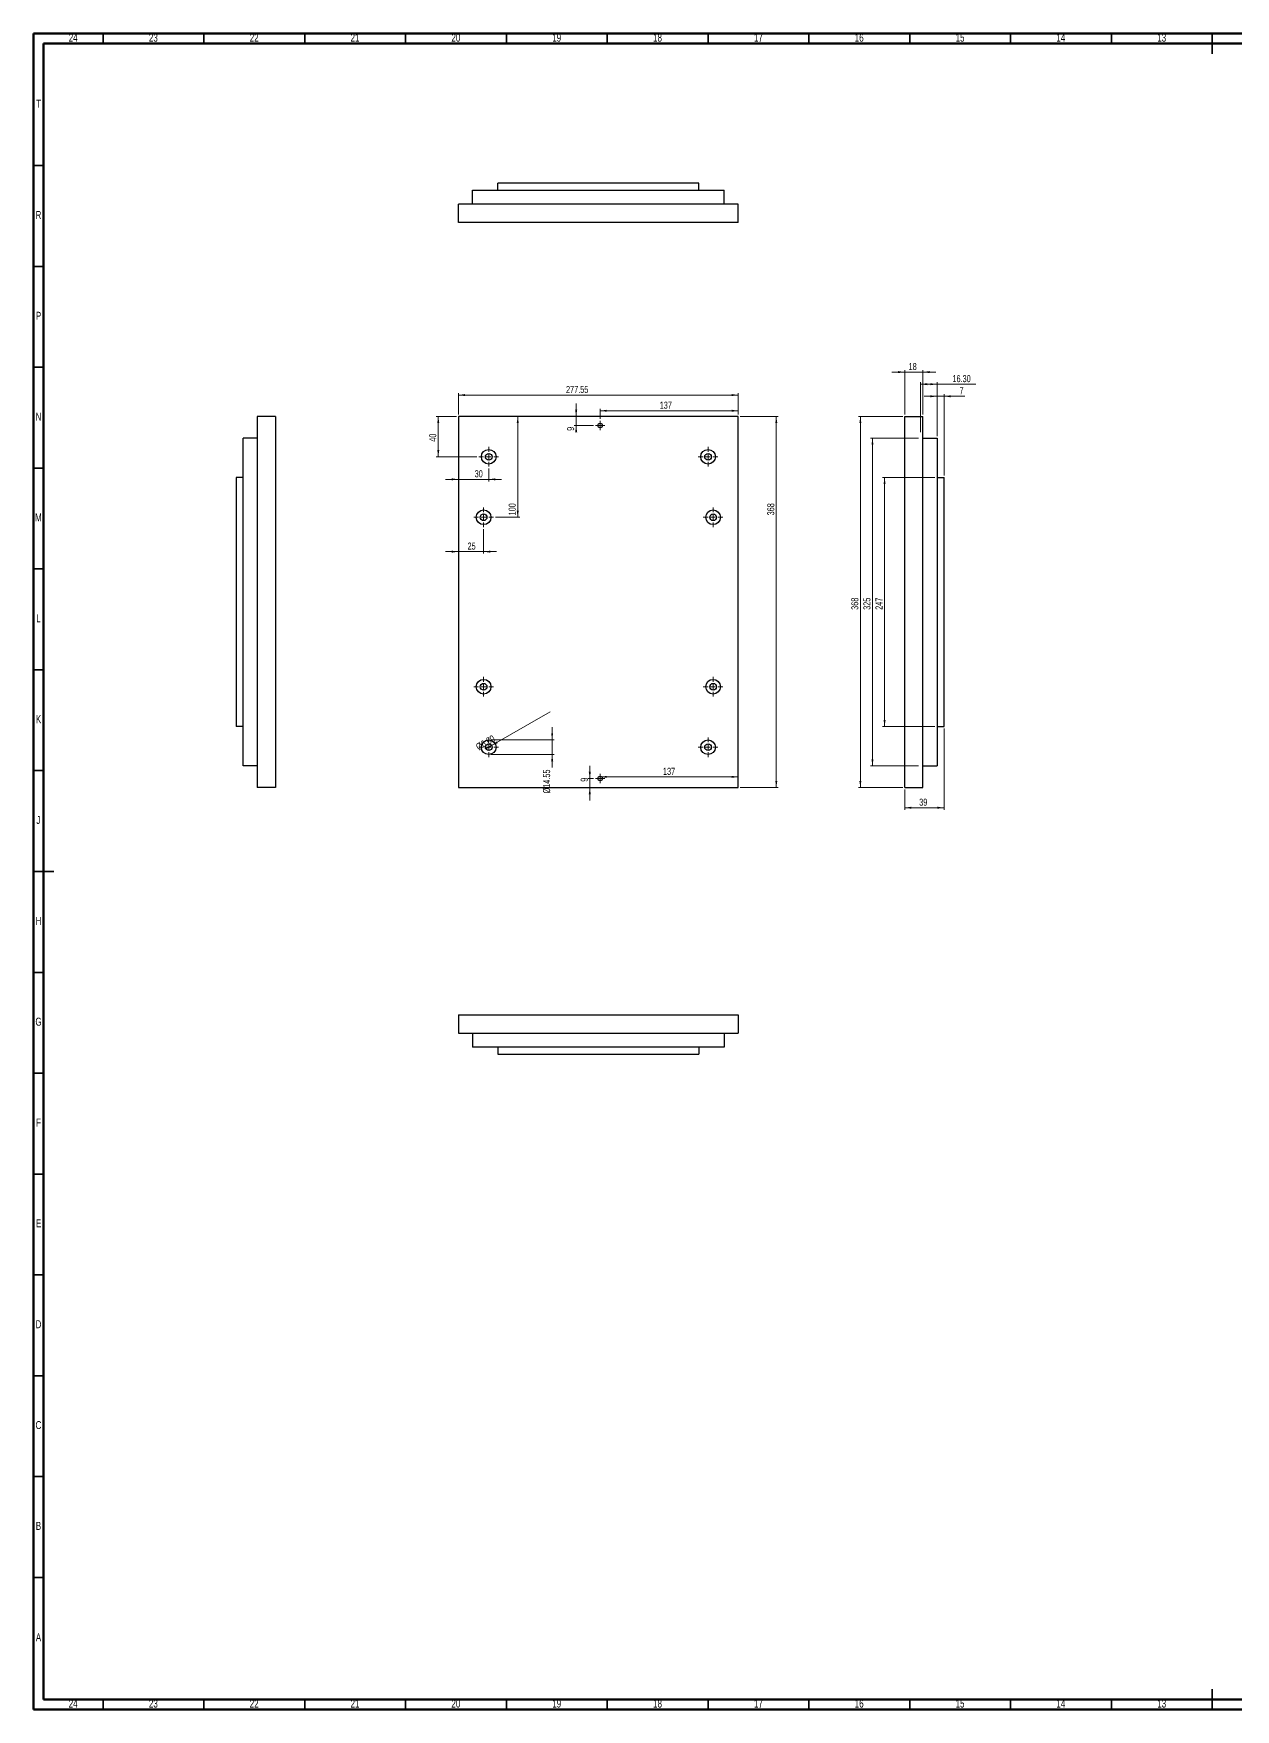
# Model space of a CAD drawing. Header units: millimetres. Extents: x 15 to 1184, y 5 to 836.
# Drawn here: x 15 to 611, y 5 to 836 of the extents above; entities that cross this region are included whole.
import ezdxf

# ---------------------------------------------------------------- set-up
doc = ezdxf.new("R2010")
doc.units = ezdxf.units.MM
doc.styles.add('SLDTEXTSTYLE0', font='TXT', dxfattribs={"width": 0.75})
doc.dimstyles.new('SLDDIMSTYLE0', dxfattribs={"dimtxt": 3.5, "dimasz": 3.302, "dimexe": 0, "dimexo": 0.0625, "dimgap": 0.875, "dimtad": 1, "dimlfac": 2, "dimrnd": 1e-09, "dimzin": 12, "dimdsep": 46, "dimtxsty": 'SLDTEXTSTYLE0', "dimsah": 1, "dimcen": 0.09, "dimadec": 0, "dimazin": 3, "dimtfac": 1, "dimtofl": 0, "dimtmove": 0, "dimatfit": 3, "dimfxl": 0, "dimfrac": 2, "dimtolj": 1, "dimtzin": 12, "dimarcsym": 0})
doc.dimstyles.new('SLDDIMSTYLE1', dxfattribs={"dimtxt": 3.5, "dimasz": 3.302, "dimexe": 0, "dimexo": 0.0625, "dimgap": 0.875, "dimtad": 1, "dimlfac": 2, "dimrnd": 1e-09, "dimzin": 12, "dimdsep": 46, "dimtxsty": 'SLDTEXTSTYLE0', "dimsah": 1, "dimcen": 0.09, "dimadec": 0, "dimazin": 3, "dimtfac": 1, "dimtmove": 0, "dimatfit": 0, "dimfxl": 0, "dimfrac": 2, "dimtolj": 1, "dimtzin": 12, "dimarcsym": 0})
doc.dimstyles.new('SLDDIMSTYLE2', dxfattribs={"dimtxt": 3.5, "dimasz": 3.302, "dimexe": 0, "dimexo": 0.0625, "dimgap": 0.875, "dimtad": 1, "dimlfac": 2, "dimrnd": 1e-09, "dimzin": 4, "dimdsep": 46, "dimtxsty": 'SLDTEXTSTYLE0', "dimblk1": 'NONE', "dimsah": 1, "dimcen": 0, "dimadec": 0, "dimazin": 1, "dimtfac": 1, "dimtmove": 0, "dimatfit": 3, "dimldrblk": 'NONE', "dimfxl": 0, "dimfrac": 2, "dimtolj": 1, "dimtzin": 12, "dimarcsym": 0})
doc.dimstyles.new('SLDDIMSTYLE3', dxfattribs={"dimtxt": 3.5, "dimasz": 3.302, "dimexe": 0, "dimexo": 0.0625, "dimgap": 0.875, "dimtad": 1, "dimlfac": 2, "dimrnd": 1e-09, "dimzin": 4, "dimdsep": 46, "dimtxsty": 'SLDTEXTSTYLE0', "dimsah": 1, "dimcen": 0.09, "dimadec": 0, "dimazin": 1, "dimtfac": 1, "dimtofl": 0, "dimtmove": 0, "dimatfit": 3, "dimfxl": 0, "dimfrac": 2, "dimtolj": 1, "dimtzin": 12, "dimarcsym": 0})

# ---------------------------------------------------------------- blocks, each defined once
blk = doc.blocks.new('_D')
at = {"color": 7, "linetype": 'Continuous', "lineweight": 18}
for p, q in [((225.7, 647.12), (225.7, 657.73)), ((364.48, 656.73), (225.7, 656.73)), ((364.48, 647.12), (364.48, 657.73))]:
    blk.add_line(p, q, dxfattribs=at)
for points in [[(225.7, 656.73), (229, 656.23), (229, 657.24)], [(364.48, 656.73), (361.17, 657.24), (361.17, 656.23)]]:
    blk.add_solid(points, dxfattribs=at)
at = {"color": 7, "linetype": 'Continuous', "lineweight": 18, "insert": (279.04, 661.25), "char_height": 3.5, "attachment_point": 1, "style": 'SLDTEXTSTYLE0'}
blk.add_mtext('277.55', dxfattribs=at)
blk = doc.blocks.new('_D_1')
at = {"color": 7, "linetype": 'Continuous', "lineweight": 18}
for p, q in [((365.48, 646.12), (384.31, 646.12)), ((383.31, 462.12), (383.31, 646.12)), ((365.48, 462.12), (384.31, 462.12))]:
    blk.add_line(p, q, dxfattribs=at)
for points in [[(383.31, 646.12), (382.8, 642.82), (383.82, 642.82)], [(383.31, 462.12), (383.82, 465.42), (382.8, 465.42)]]:
    blk.add_solid(points, dxfattribs=at)
at = {"color": 7, "linetype": 'Continuous', "lineweight": 18, "insert": (378.8, 597.06), "char_height": 3.5, "attachment_point": 1, "rotation": 90, "style": 'SLDTEXTSTYLE0'}
blk.add_mtext('368', dxfattribs=at)
blk = doc.blocks.new('_D_2')
at = {"color": 7, "linetype": 'Continuous', "lineweight": 18}
for p, q in [((295.98, 467.41), (364.48, 467.41)), ((364.48, 463.12), (364.48, 468.41))]:
    blk.add_line(p, q, dxfattribs=at)
for points in [[(295.98, 467.41), (299.28, 466.91), (299.28, 467.92)], [(364.48, 467.41), (361.17, 467.92), (361.17, 466.91)]]:
    blk.add_solid(points, dxfattribs=at)
at = {"color": 7, "linetype": 'Continuous', "lineweight": 18, "insert": (327.12, 471.93), "char_height": 3.5, "attachment_point": 1, "style": 'SLDTEXTSTYLE0'}
blk.add_mtext('137', dxfattribs=at)
blk = doc.blocks.new('_D_3')
at = {"color": 7, "linetype": 'Continuous', "lineweight": 18}
for p, q in [((292.6, 466.62), (289.83, 466.62)), ((290.83, 466.62), (290.83, 472.97)), ((290.83, 466.62), (290.83, 462.12)), ((290.83, 462.12), (290.83, 455.77))]:
    blk.add_line(p, q, dxfattribs=at)
for points in [[(290.83, 466.62), (291.34, 469.92), (290.32, 469.92)], [(290.83, 462.12), (290.32, 458.82), (291.34, 458.82)]]:
    blk.add_solid(points, dxfattribs=at)
at = {"color": 7, "linetype": 'Continuous', "lineweight": 18, "insert": (286.32, 465), "char_height": 3.5, "attachment_point": 1, "rotation": 90, "style": 'SLDTEXTSTYLE0'}
blk.add_mtext('9', dxfattribs=at)
blk = doc.blocks.new('_D_4')
at = {"color": 7, "linetype": 'Continuous', "lineweight": 18}
for p, q in [((284.07, 646.12), (284.07, 652.47)), ((292.6, 641.62), (283.07, 641.62)), ((284.07, 641.62), (284.07, 646.12)), ((284.07, 641.62), (284.07, 638.99))]:
    blk.add_line(p, q, dxfattribs=at)
for points in [[(284.07, 646.12), (284.58, 649.42), (283.56, 649.42)], [(284.07, 641.62), (283.56, 638.32), (284.58, 638.32)]]:
    blk.add_solid(points, dxfattribs=at)
at = {"color": 7, "linetype": 'Continuous', "lineweight": 18, "insert": (279.56, 638.99), "char_height": 3.5, "attachment_point": 1, "rotation": 90, "style": 'SLDTEXTSTYLE0'}
blk.add_mtext('9', dxfattribs=at)
blk = doc.blocks.new('_D_5')
at = {"color": 7, "linetype": 'Continuous', "lineweight": 18}
for p, q in [((224.7, 646.12), (214.7, 646.12)), ((215.7, 626.12), (215.7, 646.12)), ((234.81, 626.12), (214.7, 626.12))]:
    blk.add_line(p, q, dxfattribs=at)
for points in [[(215.7, 646.12), (215.19, 642.82), (216.21, 642.82)], [(215.7, 626.12), (216.21, 629.42), (215.19, 629.42)]]:
    blk.add_solid(points, dxfattribs=at)
at = {"color": 7, "linetype": 'Continuous', "lineweight": 18, "insert": (211.19, 633.61), "char_height": 3.5, "attachment_point": 1, "rotation": 90, "style": 'SLDTEXTSTYLE0'}
blk.add_mtext('40', dxfattribs=at)
blk = doc.blocks.new('_D_6')
at = {"color": 7, "linetype": 'Continuous', "lineweight": 18}
for p, q in [((225.7, 614.94), (219.35, 614.94)), ((240.7, 614.94), (225.7, 614.94)), ((240.7, 620.24), (240.7, 613.94)), ((240.7, 614.94), (247.05, 614.94))]:
    blk.add_line(p, q, dxfattribs=at)
for points in [[(225.7, 614.94), (222.4, 615.45), (222.4, 614.44)], [(240.7, 614.94), (244, 614.44), (244, 615.45)]]:
    blk.add_solid(points, dxfattribs=at)
at = {"color": 7, "linetype": 'Continuous', "lineweight": 18, "insert": (233.75, 619.46), "char_height": 3.5, "attachment_point": 1, "style": 'SLDTEXTSTYLE0'}
blk.add_mtext('30', dxfattribs=at)
blk = doc.blocks.new('_D_7')
at = {"color": 7, "linetype": 'Continuous', "lineweight": 18}
for p, q in [((238.2, 590.24), (238.2, 578.1)), ((225.7, 579.1), (219.35, 579.1)), ((238.2, 579.1), (225.7, 579.1)), ((238.2, 579.1), (244.55, 579.1))]:
    blk.add_line(p, q, dxfattribs=at)
for points in [[(225.7, 579.1), (222.4, 579.6), (222.4, 578.59)], [(238.2, 579.1), (241.5, 578.59), (241.5, 579.6)]]:
    blk.add_solid(points, dxfattribs=at)
at = {"color": 7, "linetype": 'Continuous', "lineweight": 18, "insert": (230.22, 583.61), "char_height": 3.5, "attachment_point": 1, "style": 'SLDTEXTSTYLE0'}
blk.add_mtext('25', dxfattribs=at)
blk = doc.blocks.new('_D_8')
at = {"color": 7, "linetype": 'Continuous', "lineweight": 18}
for p, q in [((255.11, 596.12), (255.11, 646.12)), ((244.09, 596.12), (256.11, 596.12))]:
    blk.add_line(p, q, dxfattribs=at)
for points in [[(255.11, 646.12), (254.6, 642.82), (255.62, 642.82)], [(255.11, 596.12), (255.62, 599.42), (254.6, 599.42)]]:
    blk.add_solid(points, dxfattribs=at)
at = {"color": 7, "linetype": 'Continuous', "lineweight": 18, "insert": (250.6, 597.06), "char_height": 3.5, "attachment_point": 1, "rotation": 90, "style": 'SLDTEXTSTYLE0'}
blk.add_mtext('100', dxfattribs=at)
blk = doc.blocks.new('_D_9')
at = {"color": 7, "linetype": 'Continuous', "lineweight": 18}
for p, q in [((295.98, 645), (295.98, 649.95)), ((295.98, 648.95), (364.48, 648.95)), ((364.48, 647.12), (364.48, 649.95))]:
    blk.add_line(p, q, dxfattribs=at)
for points in [[(295.98, 648.95), (299.28, 648.44), (299.28, 649.46)], [(364.48, 648.95), (361.17, 649.46), (361.17, 648.44)]]:
    blk.add_solid(points, dxfattribs=at)
at = {"color": 7, "linetype": 'Continuous', "lineweight": 18, "insert": (325.49, 653.46), "char_height": 3.5, "attachment_point": 1, "style": 'SLDTEXTSTYLE0'}
blk.add_mtext('137', dxfattribs=at)
blk = doc.blocks.new('_D_10')
at = {"color": 7, "linetype": 'Continuous', "lineweight": 18}
for p, q in [((272.17, 485.76), (272.17, 492.11)), ((241.7, 485.76), (273.17, 485.76)), ((272.17, 485.76), (272.17, 478.49)), ((241.7, 478.49), (273.17, 478.49)), ((272.17, 478.49), (272.17, 472.14))]:
    blk.add_line(p, q, dxfattribs=at)
for points in [[(272.17, 485.76), (272.68, 489.06), (271.67, 489.06)], [(272.17, 478.49), (271.67, 475.18), (272.68, 475.18)]]:
    blk.add_solid(points, dxfattribs=at)
at = {"color": 7, "linetype": 'Continuous', "lineweight": 18, "insert": (267.66, 459.19), "char_height": 3.5, "attachment_point": 1, "rotation": 90, "style": 'SLDTEXTSTYLE0'}
blk.add_mtext('%%c14.55', dxfattribs=at)
blk = doc.blocks.new('_D_11')
at = {"color": 7, "linetype": 'Continuous', "lineweight": 18}
for q in [(271.11, 499.68), (239.27, 481.3)]:
    blk.add_line((242.13, 482.95), q, dxfattribs=at)
blk.add_solid([(242.13, 482.95), (245.24, 484.16), (244.73, 485.04)], dxfattribs=at)
at = {"color": 7, "linetype": 'Continuous', "lineweight": 18, "insert": (233.92, 483.42), "char_height": 3.5, "attachment_point": 1, "rotation": 30, "style": 'SLDTEXTSTYLE0'}
blk.add_mtext('%%c6.60', dxfattribs=at)
blk = doc.blocks.new('_None')
blk = doc.blocks.new('SW_CENTERMARKSYMBOL_0')
at = {"color": 0, "linetype": 'Continuous', "lineweight": 0}
for p, q in [((-2.5, 0), (-4.88675, 0)), ((0, 0), (-1.25, 0)), ((0, 2.5), (0, 4.88675)), ((0, 0), (0, 1.25)), ((0, 0), (0, -1.25)), ((0, 0), (1.25, 0)), ((2.5, 0), (4.88675, 0)), ((0, -2.5), (0, -4.88675))]:
    blk.add_line(p, q, dxfattribs=at)
blk = doc.blocks.new('SW_CENTERMARKSYMBOL_1')
at = {"color": 0, "linetype": 'Continuous', "lineweight": 0}
for p, q in [((-2.5, 0), (-4.88675, 0)), ((0, 0), (-1.25, 0)), ((0, 2.5), (0, 4.88675)), ((0, 0), (0, 1.25)), ((0, 0), (0, -1.25)), ((0, 0), (1.25, 0)), ((2.5, 0), (4.88675, 0)), ((0, -2.5), (0, -4.88675))]:
    blk.add_line(p, q, dxfattribs=at)
blk = doc.blocks.new('SW_CENTERMARKSYMBOL_2')
at = {"color": 0, "linetype": 'Continuous', "lineweight": 0}
for p, q in [((-2.5, 0), (-4.88675, 0)), ((0, 0), (-1.25, 0)), ((0, 2.5), (0, 4.88675)), ((0, 0), (0, 1.25)), ((0, 0), (0, -1.25)), ((0, 0), (1.25, 0)), ((2.5, 0), (4.88675, 0)), ((0, -2.5), (0, -4.88675))]:
    blk.add_line(p, q, dxfattribs=at)
blk = doc.blocks.new('SW_CENTERMARKSYMBOL_3')
at = {"color": 0, "linetype": 'Continuous', "lineweight": 0}
for p, q in [((-2.5, 0), (-4.88675, 0)), ((0, 0), (-1.25, 0)), ((0, 2.5), (0, 4.88675)), ((0, 0), (0, 1.25)), ((0, 0), (0, -1.25)), ((0, 0), (1.25, 0)), ((2.5, 0), (4.88675, 0)), ((0, -2.5), (0, -4.88675))]:
    blk.add_line(p, q, dxfattribs=at)
blk = doc.blocks.new('SW_CENTERMARKSYMBOL_4')
at = {"color": 0, "linetype": 'Continuous', "lineweight": 0}
for p, q in [((-2.5, 0), (-4.88675, 0)), ((0, 0), (-1.25, 0)), ((0, 2.5), (0, 4.88675)), ((0, 0), (0, 1.25)), ((0, 0), (0, -1.25)), ((0, 0), (1.25, 0)), ((2.5, 0), (4.88675, 0)), ((0, -2.5), (0, -4.88675))]:
    blk.add_line(p, q, dxfattribs=at)
blk = doc.blocks.new('SW_CENTERMARKSYMBOL_5')
at = {"color": 0, "linetype": 'Continuous', "lineweight": 0}
for p, q in [((-2.5, 0), (-4.88675, 0)), ((0, 0), (-1.25, 0)), ((0, 2.5), (0, 4.88675)), ((0, 0), (0, 1.25)), ((0, 0), (0, -1.25)), ((0, 0), (1.25, 0)), ((2.5, 0), (4.88675, 0)), ((0, -2.5), (0, -4.88675))]:
    blk.add_line(p, q, dxfattribs=at)
blk = doc.blocks.new('SW_CENTERMARKSYMBOL_6')
at = {"color": 0, "linetype": 'Continuous', "lineweight": 0}
for p, q in [((-2.5, 0), (-4.88675, 0)), ((0, 0), (-1.25, 0)), ((0, 2.5), (0, 4.88675)), ((0, 0), (0, 1.25)), ((0, 0), (0, -1.25)), ((0, 0), (1.25, 0)), ((2.5, 0), (4.88675, 0)), ((0, -2.5), (0, -4.88675))]:
    blk.add_line(p, q, dxfattribs=at)
blk = doc.blocks.new('SW_CENTERMARKSYMBOL_7')
at = {"color": 0, "linetype": 'Continuous', "lineweight": 0}
for p, q in [((-2.5, 0), (-4.88675, 0)), ((0, 0), (-1.25, 0)), ((0, 2.5), (0, 4.88675)), ((0, 0), (0, 1.25)), ((0, 0), (0, -1.25)), ((0, 0), (1.25, 0)), ((2.5, 0), (4.88675, 0)), ((0, -2.5), (0, -4.88675))]:
    blk.add_line(p, q, dxfattribs=at)
blk = doc.blocks.new('SW_CENTERMARKSYMBOL_8')
at = {"color": 0, "linetype": 'Continuous', "lineweight": 0}
for p, q in [((-1.25, 0), (-2.375, 0)), ((0, 0), (-1.25, 0)), ((0, 1.25), (0, 2.375)), ((0, 0), (0, 1.25)), ((0, 0), (0, -1.25)), ((0, 0), (1.25, 0)), ((1.25, 0), (2.375, 0)), ((0, -1.25), (0, -2.375))]:
    blk.add_line(p, q, dxfattribs=at)
blk = doc.blocks.new('SW_CENTERMARKSYMBOL_9')
at = {"color": 0, "linetype": 'Continuous', "lineweight": 0}
for p, q in [((-1.25, 0), (-2.375, 0)), ((0, 0), (-1.25, 0)), ((0, 1.25), (0, 2.375)), ((0, 0), (0, 1.25)), ((0, 0), (0, -1.25)), ((0, 0), (1.25, 0)), ((1.25, 0), (2.375, 0)), ((0, -1.25), (0, -2.375))]:
    blk.add_line(p, q, dxfattribs=at)
blk = doc.blocks.new('_D_12')
at = {"color": 7, "linetype": 'Continuous', "lineweight": 18}
for p, q in [((447, 668.12), (440.65, 668.12)), ((447, 647.12), (447, 669.12)), ((447, 668.12), (456, 668.12)), ((456, 647.12), (456, 669.12)), ((456, 668.12), (462.35, 668.12))]:
    blk.add_line(p, q, dxfattribs=at)
for points in [[(447, 668.12), (443.7, 668.63), (443.7, 667.61)], [(456, 668.12), (459.31, 667.61), (459.31, 668.63)]]:
    blk.add_solid(points, dxfattribs=at)
at = {"color": 7, "linetype": 'Continuous', "lineweight": 18, "insert": (448.92, 672.63), "char_height": 3.5, "attachment_point": 1, "style": 'SLDTEXTSTYLE0'}
blk.add_mtext('18', dxfattribs=at)
blk = doc.blocks.new('_D_13')
at = {"color": 7, "linetype": 'Continuous', "lineweight": 18}
for p, q in [((454.85, 638.37), (454.85, 663.12)), ((454.85, 662.12), (463, 662.12)), ((463, 636.37), (463, 663.12)), ((463, 662.12), (482.28, 662.12))]:
    blk.add_line(p, q, dxfattribs=at)
for points in [[(454.85, 662.12), (458.16, 661.61), (458.16, 662.63)], [(463, 662.12), (459.7, 662.63), (459.7, 661.61)]]:
    blk.add_solid(points, dxfattribs=at)
at = {"color": 7, "linetype": 'Continuous', "lineweight": 18, "insert": (470.65, 666.63), "char_height": 3.5, "attachment_point": 1, "style": 'SLDTEXTSTYLE0'}
blk.add_mtext('16.30', dxfattribs=at)
blk = doc.blocks.new('_D_14')
at = {"color": 7, "linetype": 'Continuous', "lineweight": 18}
for p, q in [((463, 636.37), (463, 657.12)), ((466.5, 616.87), (466.5, 657.12)), ((463, 656.12), (456.65, 656.12)), ((463, 656.12), (466.5, 656.12)), ((466.5, 656.12), (476.73, 656.12))]:
    blk.add_line(p, q, dxfattribs=at)
for points in [[(463, 656.12), (459.7, 656.63), (459.7, 655.61)], [(466.5, 656.12), (469.81, 655.61), (469.81, 656.63)]]:
    blk.add_solid(points, dxfattribs=at)
at = {"color": 7, "linetype": 'Continuous', "lineweight": 18, "insert": (474.15, 660.63), "char_height": 3.5, "attachment_point": 1, "style": 'SLDTEXTSTYLE0'}
blk.add_mtext('7', dxfattribs=at)
blk = doc.blocks.new('_D_15')
at = {"color": 7, "linetype": 'Continuous', "lineweight": 18}
for p, q in [((466.5, 491.37), (466.5, 451.12)), ((447, 461.12), (447, 451.12)), ((447, 452.12), (466.5, 452.12))]:
    blk.add_line(p, q, dxfattribs=at)
for points in [[(447, 452.12), (450.31, 451.61), (450.31, 452.63)], [(466.5, 452.12), (463.2, 452.63), (463.2, 451.61)]]:
    blk.add_solid(points, dxfattribs=at)
at = {"color": 7, "linetype": 'Continuous', "lineweight": 18, "insert": (454.17, 456.63), "char_height": 3.5, "attachment_point": 1, "style": 'SLDTEXTSTYLE0'}
blk.add_mtext('39', dxfattribs=at)
blk = doc.blocks.new('_D_16')
at = {"color": 7, "linetype": 'Continuous', "lineweight": 18}
for p, q in [((446, 646.12), (424, 646.12)), ((425, 462.12), (425, 646.12)), ((446, 462.12), (424, 462.12))]:
    blk.add_line(p, q, dxfattribs=at)
for points in [[(425, 646.12), (424.5, 642.82), (425.51, 642.82)], [(425, 462.12), (425.51, 465.42), (424.5, 465.42)]]:
    blk.add_solid(points, dxfattribs=at)
at = {"color": 7, "linetype": 'Continuous', "lineweight": 18, "insert": (420.49, 550.24), "char_height": 3.5, "attachment_point": 1, "rotation": 90, "style": 'SLDTEXTSTYLE0'}
blk.add_mtext('368', dxfattribs=at)
blk = doc.blocks.new('_D_17')
at = {"color": 7, "linetype": 'Continuous', "lineweight": 18}
for p, q in [((453.85, 635.37), (430, 635.37)), ((431, 635.37), (431, 472.87)), ((453.85, 472.87), (430, 472.87))]:
    blk.add_line(p, q, dxfattribs=at)
for points in [[(431, 635.37), (430.5, 632.07), (431.51, 632.07)], [(431, 472.87), (431.51, 476.17), (430.5, 476.17)]]:
    blk.add_solid(points, dxfattribs=at)
at = {"color": 7, "linetype": 'Continuous', "lineweight": 18, "insert": (426.49, 550.24), "char_height": 3.5, "attachment_point": 1, "rotation": 90, "style": 'SLDTEXTSTYLE0'}
blk.add_mtext('325', dxfattribs=at)
blk = doc.blocks.new('_D_18')
at = {"color": 7, "linetype": 'Continuous', "lineweight": 18}
for p, q in [((462, 615.87), (436, 615.87)), ((437, 492.37), (437, 615.87)), ((462, 492.37), (436, 492.37))]:
    blk.add_line(p, q, dxfattribs=at)
for points in [[(437, 615.87), (436.5, 612.57), (437.51, 612.57)], [(437, 492.37), (437.51, 495.67), (436.5, 495.67)]]:
    blk.add_solid(points, dxfattribs=at)
at = {"color": 7, "linetype": 'Continuous', "lineweight": 18, "insert": (432.49, 550.24), "char_height": 3.5, "attachment_point": 1, "rotation": 90, "style": 'SLDTEXTSTYLE0'}
blk.add_mtext('247', dxfattribs=at)

msp = doc.modelspace()

# ---------------------------------------------------------------- linework, layer by layer
at = {"color": 7, "linetype": 'Continuous', "lineweight": 70}
for p, q in [((15, 5), (15, 836)), ((15, 836), (1184, 836)), ((20, 10), (20, 831)), ((20, 831), (1179, 831)), ((1179, 10), (20, 10)), ((1184, 5), (15, 5))]:
    msp.add_line(p, q, dxfattribs=at)
at = {"color": 7, "linetype": 'Continuous', "lineweight": 35}
for p, q in [((49.5, 831), (49.5, 836)), ((99.5, 831), (99.5, 836)), ((149.5, 831), (149.5, 836)), ((199.5, 831), (199.5, 836)), ((249.5, 831), (249.5, 836)), ((299.5, 831), (299.5, 836)), ((349.5, 831), (349.5, 836)), ((399.5, 831), (399.5, 836)), ((449.5, 831), (449.5, 836)), ((499.5, 831), (499.5, 836)), ((549.5, 831), (549.5, 836)), ((599.5, 836), (599.5, 826)), ((599.5, 831), (599.5, 836)), ((20, 770.5), (15, 770.5)), ((20, 720.5), (15, 720.5)), ((20, 670.5), (15, 670.5)), ((20, 620.5), (15, 620.5)), ((20, 570.5), (15, 570.5)), ((20, 520.5), (15, 520.5)), ((20, 470.5), (15, 470.5)), ((15, 420.5), (25, 420.5)), ((20, 420.5), (15, 420.5)), ((20, 370.5), (15, 370.5)), ((20, 320.5), (15, 320.5)), ((20, 270.5), (15, 270.5)), ((20, 220.5), (15, 220.5)), ((20, 170.5), (15, 170.5)), ((20, 120.5), (15, 120.5)), ((20, 70.5), (15, 70.5)), ((49.5, 10), (49.5, 5)), ((99.5, 10), (99.5, 5)), ((149.5, 10), (149.5, 5)), ((199.5, 10), (199.5, 5)), ((249.5, 10), (249.5, 5)), ((299.5, 10), (299.5, 5)), ((349.5, 10), (349.5, 5)), ((399.5, 10), (399.5, 5)), ((449.5, 10), (449.5, 5)), ((499.5, 10), (499.5, 5)), ((549.5, 10), (549.5, 5)), ((599.5, 5), (599.5, 15)), ((599.5, 10), (599.5, 5))]:
    msp.add_line(p, q, dxfattribs=at)
at = {"color": 7, "linetype": 'Continuous', "lineweight": 25}
for p, q in [((232.7003, 758.3304), (357.4753, 758.3304)), ((232.7003, 751.3304), (232.7003, 758.3304)), ((245.2003, 758.3304), (245.2003, 761.8304)), ((344.9753, 761.8304), (245.2003, 761.8304)), ((344.9753, 758.3304), (344.9753, 761.8304)), ((357.4753, 751.3304), (357.4753, 758.3304)), ((225.7003, 742.3304), (225.7003, 751.3304)), ((364.4753, 751.3304), (225.7003, 751.3304)), ((364.4753, 742.3304), (364.4753, 751.3304)), ((364.4753, 742.3304), (225.7003, 742.3304)), ((134.9235, 646.122), (125.9235, 646.122)), ((125.9235, 646.122), (125.9235, 462.122)), ((134.9235, 646.122), (134.9235, 462.122)), ((364.4753, 646.122), (225.7003, 646.122)), ((225.7003, 646.122), (225.7003, 462.122)), ((364.4753, 462.122), (364.4753, 646.122)), ((447.0039, 462.122), (447.0039, 646.122)), ((447.0039, 646.122), (456.0039, 646.122)), ((456.0039, 462.122), (456.0039, 646.122)), ((118.9235, 472.872), (118.9235, 635.372)), ((125.9235, 635.372), (118.9235, 635.372)), ((456.0039, 635.372), (463.0039, 635.372)), ((463.0039, 635.372), (463.0039, 472.872)), ((115.4235, 615.872), (115.4235, 492.372)), ((118.9235, 615.872), (115.4235, 615.872)), ((463.0039, 615.872), (466.5039, 615.872)), ((466.5039, 492.372), (466.5039, 615.872)), ((118.9235, 492.372), (115.4235, 492.372)), ((463.0039, 492.372), (466.5039, 492.372)), ((125.9235, 472.872), (118.9235, 472.872)), ((456.0039, 472.872), (463.0039, 472.872)), ((134.9235, 462.122), (125.9235, 462.122)), ((225.7003, 462.122), (364.4753, 462.122)), ((447.0039, 462.122), (456.0039, 462.122)), ((225.7003, 349.417), (364.4753, 349.417)), ((225.7003, 349.417), (225.7003, 340.417)), ((364.4753, 349.417), (364.4753, 340.417)), ((225.7003, 340.417), (364.4753, 340.417)), ((232.7003, 340.417), (232.7003, 333.417)), ((357.4753, 333.417), (232.7003, 333.417)), ((245.2003, 333.417), (245.2003, 329.917)), ((344.9753, 333.417), (344.9753, 329.917)), ((357.4753, 340.417), (357.4753, 333.417)), ((245.2003, 329.917), (344.9753, 329.917))]:
    msp.add_line(p, q, dxfattribs=at)
for centre, radius in [((295.9753, 641.622), 1.125), ((240.7003, 626.122), 3.6368), ((240.7003, 626.122), 1.65), ((349.4753, 626.122), 3.6368), ((349.4753, 626.122), 1.65), ((238.2003, 596.122), 3.6368), ((351.9753, 596.122), 3.6368), ((238.2003, 596.122), 1.65), ((351.9753, 596.122), 1.65), ((238.2003, 512.122), 3.6368), ((351.9753, 512.122), 3.6368), ((238.2003, 512.122), 1.65), ((351.9753, 512.122), 1.65), ((240.7003, 482.122), 3.6368), ((240.7003, 482.122), 1.65), ((349.4753, 482.122), 3.6368), ((349.4753, 482.122), 1.65), ((295.9753, 466.622), 1.125)]:
    msp.add_circle(centre, radius, dxfattribs=at)

# ---------------------------------------------------------------- block references
at = {"color": 7, "linetype": 'Continuous', "lineweight": 0}
for name, p in [('SW_CENTERMARKSYMBOL_8', (295.9753, 641.622)), ('SW_CENTERMARKSYMBOL_4', (240.7003, 626.122)), ('SW_CENTERMARKSYMBOL_3', (349.4753, 626.122)), ('SW_CENTERMARKSYMBOL_5', (238.2003, 596.122)), ('SW_CENTERMARKSYMBOL_2', (351.9753, 596.122)), ('SW_CENTERMARKSYMBOL_6', (238.2003, 512.122)), ('SW_CENTERMARKSYMBOL_1', (351.9753, 512.122)), ('SW_CENTERMARKSYMBOL_7', (240.7003, 482.122)), ('SW_CENTERMARKSYMBOL_0', (349.4753, 482.122)), ('SW_CENTERMARKSYMBOL_9', (295.9753, 466.622))]:
    msp.add_blockref(name, p, dxfattribs=at)

# ---------------------------------------------------------------- texts
at = {"color": 7, "linetype": 'Continuous', "lineweight": 0, "attachment_point": 2, "style": 'SLDTEXTSTYLE0'}
for s, insert, char_height in [('24', (34.6701, 835.9205), 3.96875), ('23', (74.4201, 835.9205), 3.96875), ('22', (124.4201, 835.9205), 3.96875), ('21', (174.4201, 835.9205), 3.96875), ('20', (224.4201, 835.9205), 3.96875), ('19', (274.4201, 835.9205), 3.96875), ('18', (324.4201, 835.9205), 3.96875), ('17', (374.4201, 835.9205), 3.96875), ('16', (424.4201, 835.9205), 3.96875), ('15', (474.4201, 835.9205), 3.96875), ('14', (524.4201, 835.9205), 3.96875), ('13', (574.4201, 835.9205), 3.96875), ('T', (17.5501, 803.1705), 3.9688), ('R', (17.4444, 748.0166), 3.9688), ('P', (17.4848, 698.0166), 3.9688), ('N', (17.4637, 648.0166), 3.9688), ('M', (17.4237, 598.0166), 3.9688), ('L', (17.4545, 548.0166), 3.9688), ('K', (17.4885, 498.0166), 3.9688), ('J', (17.4031, 448.0166), 3.9688), ('H', (17.4904, 398.0166), 3.9688), ('G', (17.4867, 348.0166), 3.9688), ('F', (17.4577, 298.0166), 3.9688), ('E', (17.5078, 248.0166), 3.9688), ('D', (17.4527, 198.0166), 3.9688), ('C', (17.4587, 148.0166), 3.9688), ('B', (17.4706, 98.0166), 3.9688), ('A', (17.4637, 42.7666), 3.9688), ('24', (34.6701, 9.9205), 3.96875), ('23', (74.4201, 9.9205), 3.96875), ('22', (124.4201, 9.9205), 3.96875), ('21', (174.4201, 9.9205), 3.96875), ('20', (224.4201, 9.9205), 3.96875), ('19', (274.4201, 9.9205), 3.96875), ('18', (324.4201, 9.9205), 3.96875), ('17', (374.4201, 9.9205), 3.96875), ('16', (424.4201, 9.9205), 3.96875), ('15', (474.4201, 9.9205), 3.96875), ('14', (524.4201, 9.9205), 3.96875), ('13', (574.4201, 9.9205), 3.96875)]:
    msp.add_mtext(s, dxfattribs=dict(at, insert=insert, char_height=char_height))

# ---------------------------------------------------------------- dimensions: what is measured, and where the dimension line sits
at = {"color": 7, "linetype": 'Continuous', "lineweight": 18}
for base, p1, p2, dimstyle, picture, middle in [((456.0039, 668.122), (447.0039, 646.122), (456.0039, 646.122), 'SLDDIMSTYLE1', '_D_12', (451.5039, 668.122)), ((463.0039, 662.122), (454.8539, 637.372), (463.0039, 635.372), 'SLDDIMSTYLE3', '_D_13', (476.4657, 662.122)), ((225.7003, 656.7337), (364.4753, 646.122), (225.7003, 646.122), 'SLDDIMSTYLE0', '_D', (286.1565, 656.7337)), ((466.5039, 656.122), (463.0039, 635.372), (466.5039, 615.872), 'SLDDIMSTYLE1', '_D_14', (475.44, 656.122)), ((364.4753, 648.9484), (295.9753, 643.997), (364.4753, 646.122), 'SLDDIMSTYLE0', '_D_9', (329.3737, 648.9484)), ((225.7003, 614.9449), (240.7003, 621.2352), (225.7003, 646.122), 'SLDDIMSTYLE1', '_D_6', (236.3355, 614.9449)), ((225.7003, 579.0963), (238.2003, 591.2352), (225.7003, 646.122), 'SLDDIMSTYLE1', '_D_7', (232.8063, 579.0963)), ((466.5039, 452.122), (447.0039, 462.122), (466.5039, 492.372), 'SLDDIMSTYLE1', '_D_15', (456.7539, 452.122)), ((364.4753, 467.4144), (295.9753, 468.997), (364.4753, 462.122), 'SLDDIMSTYLE0', '_D_2', (330.9953, 467.4144))]:
    dim = msp.add_linear_dim(base=base, p1=p1, p2=p2, dimstyle=dimstyle, dxfattribs=at)
    dim.commit()
    dim.dimension.update_dxf_attribs({"geometry": picture, "text_midpoint": middle, "dimtype": 160})
for base, p1, p2, dimstyle, picture, middle in [((284.0705, 646.122), (293.6003, 641.622), (225.7003, 646.122), 'SLDDIMSTYLE1', '_D_4', (284.0705, 640.2842)), ((215.7003, 646.122), (235.8136, 626.122), (225.7003, 646.122), 'SLDDIMSTYLE1', '_D_5', (215.7003, 636.192)), ((255.1099, 646.122), (243.0871, 596.122), (225.7003, 646.122), 'SLDDIMSTYLE0', '_D_8', (255.1099, 600.9343)), ((383.3073, 646.122), (364.4753, 462.122), (364.4753, 646.122), 'SLDDIMSTYLE0', '_D_1', (383.3073, 600.9343)), ((425.0039, 646.122), (447.0039, 462.122), (447.0039, 646.122), 'SLDDIMSTYLE0', '_D_16', (425.0039, 554.122)), ((431.0039, 472.872), (454.8539, 635.372), (454.8539, 472.872), 'SLDDIMSTYLE0', '_D_17', (431.0039, 554.122)), ((437.0039, 615.872), (463.0039, 492.372), (463.0039, 615.872), 'SLDDIMSTYLE0', '_D_18', (437.0039, 554.122)), ((290.8284, 462.122), (293.6003, 466.622), (225.7003, 462.122), 'SLDDIMSTYLE1', '_D_3', (290.8284, 466.2912))]:
    dim = msp.add_linear_dim(base=base, p1=p1, p2=p2, angle=90, dimstyle=dimstyle, dxfattribs=at)
    dim.commit()
    dim.dimension.update_dxf_attribs({"geometry": picture, "text_midpoint": middle, "dimtype": 160})
dim = msp.add_diameter_dim_2p(p1=(239.2714, 481.297), p2=(242.1293, 482.947), dimstyle='SLDDIMSTYLE2', dxfattribs=at)
dim.commit()
dim.dimension.update_dxf_attribs({"geometry": '_D_11', "text_midpoint": (253.6401, 489.5928), "dimtype": 163})
dim = msp.add_linear_dim(base=(272.1735, 478.4852), p1=(240.7003, 485.7587), p2=(240.7003, 478.4852), angle=90, text='%%c<>', dimstyle='SLDDIMSTYLE1', dxfattribs=at)
dim.commit()
dim.dimension.update_dxf_attribs({"geometry": '_D_10', "text_midpoint": (272.1735, 480.6524), "dimtype": 160})

doc.saveas('drawing.dxf')
